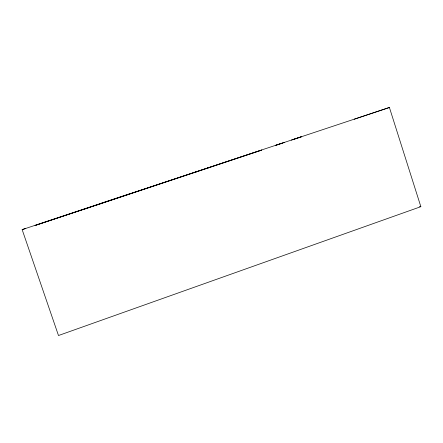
<?xml version="1.0" encoding="UTF-8"?>
<svg xmlns="http://www.w3.org/2000/svg" width="443" height="443" viewBox="0 0 443 443"><rect width="100%" height="100%" fill="white"/><g stroke="black" fill="none" stroke-linecap="round" stroke-linejoin="round"><path stroke-width="0.66" d="M420.85 206.671L58.493 335.523L22.15 229.624L389.408 107.477L420.85 206.671L419.482 206.715M103.889 202.457L101.857 203.138L114.731 198.863M126.593 194.914L128.813 194.172L116.016 198.42M282.424 143.078L275.452 145.404L284.677 142.336M291.372 140.11L301.744 136.654L292.607 139.689M354.184 119.233L389.408 107.477M207.418 168.152L208.365 167.836M208.836 167.681L209.772 167.371M87.293 208.11L83.954 209.223M87.847 207.928L89.818 207.269M94.968 205.552L98.639 204.334M99.88 203.924L100.755 203.63M194.267 172.532L195.23 172.211M195.706 172.05L197.833 171.347M22.15 229.624L25.788 228.455M261.708 150.088L35.008 225.493L261.719 150.083"/></g></svg>
